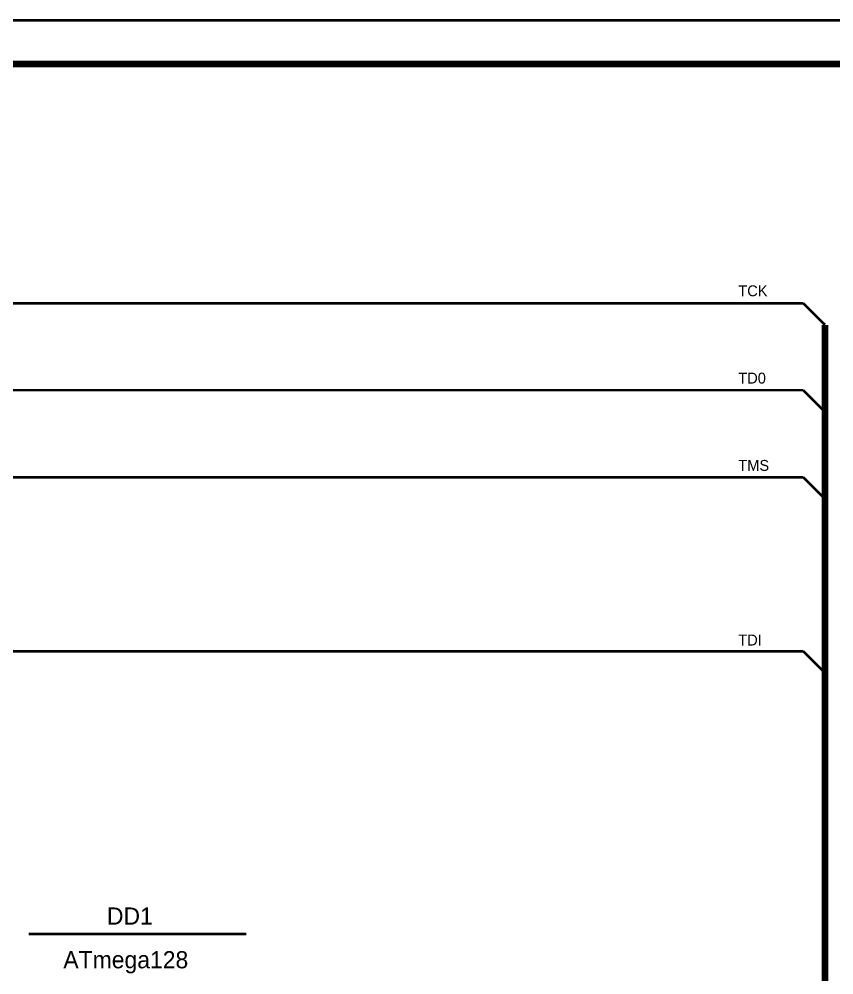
# Model space of a CAD drawing. Header units: inches. Extents: x 0 to 594, y 0 to 420.
# Drawn here: x 297.4 to 391, y 310.3 to 420.1 of the extents above; entities that cross this region are included whole.
import ezdxf

# ---------------------------------------------------------------- set-up
doc = ezdxf.new("R2010")
doc.units = ezdxf.units.IN
doc.layers.add('Sheet', color=255, linetype='Continuous')

msp = doc.modelspace()

# ---------------------------------------------------------------- linework, layer by layer
at = {"layer": 'Sheet'}
for points in [[(0, 419.98, 0.3, 0.3, 0), (594, 419.98, 0.3, 0.3, 0), (594, 0, 0.3, 0.3, 0), (0, 0, 0.3, 0.3, 0), (0, 419.98, 0.3, 0.3, 0)], [(0, 419.98, 0.3, 0.3, 0), (594, 419.98, 0.3, 0.3, 0), (594, 0, 0.3, 0.3, 0), (0, 0, 0.3, 0.3, 0), (0, 419.98, 0.3, 0.3, 0)], [(0, 419.98, 0.0991, 0.0991, 0), (0, 0, 0.0991, 0.0991, 0), (594, 0, 0.0991, 0.0991, 0), (594, 419.98, 0.0991, 0.0991, 0), (0, 419.98, 0.0991, 0.0991, 0), (0, 419.98, 0.0991, 0.0991, 0)], [(0, 419.98, 0.0991, 0.0991, 0), (0, 0, 0.0991, 0.0991, 0), (594, 0, 0.0991, 0.0991, 0), (594, 419.98, 0.0991, 0.0991, 0), (0, 419.98, 0.0991, 0.0991, 0), (0, 419.98, 0.0991, 0.0991, 0)]]:
    msp.add_lwpolyline(points, format="xyseb", close=True, dxfattribs=at)
for points in [[(20, 414.98, 0.749, 0.749, 0), (589.01, 414.98, 0.749, 0.749, 0)], [(287.5, 387.48, 0.3, 0.3, 0), (387.51, 387.48, 0.3, 0.3, 0)], [(390.02, 384.99, 0.3, 0.3, 0), (387.51, 387.48, 0.3, 0.3, 0)], [(390.02, 249.98, 0.749, 0.749, 0), (390.02, 384.99, 0.749, 0.749, 0)], [(287.5, 377.49, 0.3, 0.3, 0), (387.51, 377.49, 0.3, 0.3, 0)], [(390.02, 374.98, 0.3, 0.3, 0), (387.51, 377.49, 0.3, 0.3, 0)], [(287.5, 367.48, 0.3, 0.3, 0), (387.51, 367.48, 0.3, 0.3, 0)], [(390.02, 364.99, 0.3, 0.3, 0), (387.51, 367.48, 0.3, 0.3, 0)], [(287.5, 347.48, 0.3, 0.3, 0), (387.51, 347.48, 0.3, 0.3, 0)], [(390.02, 344.99, 0.3, 0.3, 0), (387.51, 347.48, 0.3, 0.3, 0)], [(298.5, 314.99, 0.3, 0.3, 0), (323.51, 314.99, 0.3, 0.3, 0)]]:
    msp.add_lwpolyline(points, format="xyseb", dxfattribs=at)

# ---------------------------------------------------------------- texts
for s, height, p in [('TCK', 1.254, (380.05, 388.28)), ('TD0', 1.254, (380.05, 378.25)), ('TMS', 1.254, (380.05, 368.22)), ('TDI', 1.254, (380.05, 348.15)), ('DD1', 1.971, (307.48, 316.08)), ('ATmega128', 1.971, (302.47, 311.06))]:
    msp.add_text(s, height=height, dxfattribs=at).set_placement(p)

doc.saveas('drawing.dxf')
